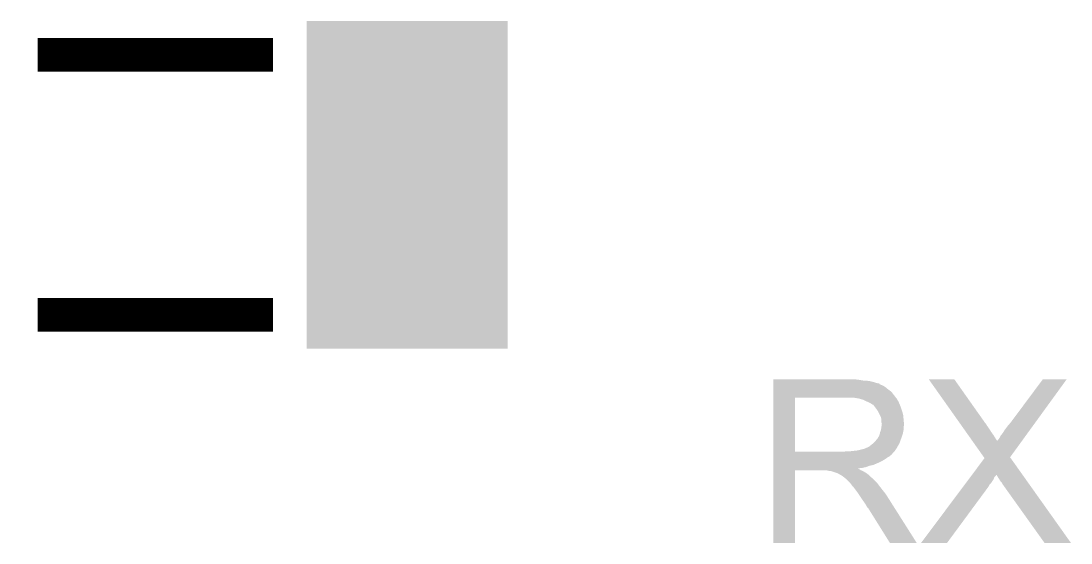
# Model space of a CAD drawing. Extents: x -4.2 to 27.1, y -3.9 to 55.1.
# Drawn here: x 14.18 to 20.44, y 29.59 to 32.7 of the extents above; entities that cross this region are included whole.
import ezdxf

# ---------------------------------------------------------------- set-up
doc = ezdxf.new("R2010")
doc.units = 0
doc.layers.get('0').update_dxf_attribs({"linetype": 'CONTINUOUS'})
doc.layers.add('MCP2517FD_CLICK_GTO', color=14, linetype='CONTINUOUS')
doc.layers.add('MCP2517FD_CLICK_GTS', color=12, linetype='CONTINUOUS')

# ---------------------------------------------------------------- blocks, each defined once
blk = doc.blocks.new('RECTANGLE_93')
blk.add_solid([(0.59944, 0.97536), (0.59944, -0.97536), (-0.59944, 0.97536), (-0.59944, -0.97536)])

msp = doc.modelspace()

# ---------------------------------------------------------------- linework, layer by layer
at = {"layer": 'MCP2517FD_CLICK_GTO', "const_width": 0.20066}
for points in [[(14.28496, 32.4993), (15.68704, 32.4993)], [(14.28496, 30.9499), (15.68704, 30.9499)]]:
    msp.add_lwpolyline(points, dxfattribs=at)
at = {"layer": 'MCP2517FD_CLICK_GTO'}
for points in [[(18.66902, 30.56382), (18.669022, 30.56636), (19.17446, 30.56382), (19.14652, 30.56636)], [(18.66902, 30.55874), (18.66902, 30.56382), (19.204938, 30.55874), (19.17446, 30.56382)], [(18.66902, 30.5562), (18.66902, 30.55874), (19.2405, 30.5562), (19.204938, 30.55874)], [(18.66902, 30.54858), (18.66902, 30.5562), (19.270978, 30.54858), (19.2405, 30.5562)], [(18.66902, 30.5435), (18.66902, 30.54858), (19.286222, 30.5435), (19.270978, 30.54858)], [(19.596148, 30.566352), (19.596142, 30.56636), (19.748504, 30.566352), (19.596142, 30.56636)], [(19.774184, 30.314898), (19.596148, 30.566352), (19.926302, 30.314898), (19.748504, 30.566352)], [(20.08378, 30.307278), (20.276802, 30.566324), (20.230774, 30.307278), (20.419034, 30.566324)], [(20.276802, 30.566324), (20.27683, 30.56636), (20.419034, 30.566324), (20.27683, 30.56636)], [(18.669018, 30.46984), (18.66902, 30.490158), (19.39036, 30.46984), (19.375122, 30.490158)], [(18.66902, 30.54096), (18.66902, 30.5435), (19.298922, 30.54096), (19.286222, 30.5435)], [(18.66902, 30.540938), (18.66902, 30.54096), (19.30146, 30.540938), (19.298922, 30.54096)], [(18.66902, 30.538414), (18.66902, 30.540938), (19.301474, 30.538414), (19.30146, 30.540938)], [(18.66902, 30.53334), (18.66902, 30.538414), (19.31162, 30.53334), (19.301474, 30.538414)], [(18.66902, 30.528258), (18.66902, 30.53334), (19.324322, 30.528258), (19.31162, 30.53334)], [(18.66902, 30.5181), (18.66902, 30.528258), (19.33956, 30.5181), (19.324322, 30.528258)], [(18.66902, 30.5054), (18.66902, 30.5181), (19.3548, 30.5054), (19.33956, 30.5181)], [(18.66902, 30.490158), (18.66902, 30.5054), (19.375122, 30.490158), (19.3548, 30.5054)], [(18.669012, 30.134582), (18.669018, 30.45712), (18.79854, 30.134582), (18.798542, 30.45712)], [(18.669018, 30.45714), (18.669018, 30.46984), (19.400238, 30.45714), (19.39036, 30.46984)], [(18.669018, 30.45712), (18.669018, 30.45714), (18.798542, 30.45712), (19.10588, 30.45714)], [(19.177002, 30.45206), (19.143982, 30.45714), (19.404188, 30.45206), (19.400238, 30.45714)], [(19.195642, 30.446976), (19.177002, 30.45206), (19.40814, 30.446976), (19.404188, 30.45206)], [(19.20494, 30.44444), (19.195642, 30.446976), (19.408144, 30.44444), (19.40814, 30.446976)], [(19.204952, 30.444434), (19.20494, 30.44444), (19.408144, 30.444434), (19.408144, 30.44444)], [(19.22526, 30.43428), (19.204952, 30.444434), (19.41576, 30.43428), (19.408144, 30.444434)], [(19.24304, 30.42666), (19.22526, 30.43428), (19.418808, 30.42666), (19.41576, 30.43428)], [(19.25151, 30.42158), (19.24304, 30.42666), (19.42084, 30.42158), (19.418808, 30.42666)], [(19.25574, 30.419042), (19.25151, 30.42158), (19.421928, 30.419042), (19.42084, 30.42158)], [(19.263364, 30.41396), (19.25574, 30.419042), (19.424106, 30.41396), (19.421928, 30.419042)], [(19.265904, 30.413952), (19.263364, 30.41396), (19.42411, 30.413952), (19.424106, 30.41396)], [(19.27352, 30.4038), (19.265904, 30.413952), (19.42846, 30.4038), (19.42411, 30.413952)], [(19.28114, 30.39364), (19.27352, 30.4038), (19.431848, 30.39364), (19.42846, 30.4038)], [(19.290212, 30.38094), (19.28114, 30.39364), (19.43608, 30.38094), (19.431848, 30.39364)], [(19.29384, 30.375858), (19.290212, 30.38094), (19.437606, 30.375858), (19.43608, 30.38094)], [(19.304, 30.355538), (19.29384, 30.375858), (19.4437, 30.355538), (19.437606, 30.375858)], [(19.31162, 30.340296), (19.304, 30.355538), (19.445226, 30.340296), (19.4437, 30.355538)], [(19.313072, 30.33014), (19.31162, 30.340296), (19.44624, 30.33014), (19.445226, 30.340296)], [(19.31416, 30.322518), (19.313072, 30.33014), (19.446876, 30.322518), (19.44624, 30.33014)], [(19.314162, 30.309818), (19.31416, 30.322518), (19.447934, 30.309818), (19.446876, 30.322518)], [(19.3167, 30.302196), (19.314162, 30.309818), (19.44857, 30.302196), (19.447934, 30.309818)], [(19.315246, 30.289496), (19.3167, 30.29966), (19.448778, 30.289496), (19.448778, 30.29966)], [(19.3167, 30.299662), (19.3167, 30.302196), (19.44878, 30.299662), (19.44857, 30.302196)], [(19.3167, 30.29966), (19.3167, 30.299662), (19.448778, 30.29966), (19.44878, 30.299662)], [(19.775984, 30.312356), (19.774184, 30.314898), (19.928842, 30.312356), (19.926302, 30.314898)], [(19.779578, 30.30728), (19.775984, 30.312356), (19.931382, 30.30728), (19.928842, 30.312356)], [(19.783176, 30.302198), (19.779578, 30.30728), (19.936462, 30.302198), (19.931382, 30.30728)], [(19.792166, 30.2895), (19.783176, 30.302198), (19.944078, 30.2895), (19.936462, 30.302198)], [(20.066, 30.28696), (20.08378, 30.307278), (20.216008, 30.28696), (20.230774, 30.307278)], [(19.298918, 30.225998), (19.303998, 30.238698), (19.436538, 30.225998), (19.441156, 30.238698)], [(19.303998, 30.2387), (19.30654, 30.251398), (19.441158, 30.2387), (19.443698, 30.251398)], [(19.303998, 30.238698), (19.303998, 30.2387), (19.441156, 30.238698), (19.441158, 30.2387)], [(19.30654, 30.251398), (19.311618, 30.264098), (19.443698, 30.251398), (19.44624, 30.264098)], [(19.311618, 30.264098), (19.31452, 30.284416), (19.44624, 30.264098), (19.44624, 30.284416)], [(19.31452, 30.284416), (19.315246, 30.289496), (19.44624, 30.284416), (19.448778, 30.289496)], [(19.804754, 30.27172), (19.792166, 30.2895), (19.95678, 30.27172), (19.944078, 30.2895)], [(19.81914, 30.251402), (19.804754, 30.27172), (19.96948, 30.251402), (19.95678, 30.27172)], [(19.83173, 30.23362), (19.81914, 30.251402), (19.98218, 30.23362), (19.96948, 30.251402)], [(20.02536, 30.231078), (20.03806, 30.246322), (20.175398, 30.231078), (20.186476, 30.246322)], [(20.03806, 30.246322), (20.05076, 30.266638), (20.186476, 30.246322), (20.20124, 30.266638)], [(20.05076, 30.266638), (20.066, 30.28696), (20.20124, 30.266638), (20.216008, 30.28696)], [(19.240498, 30.165038), (19.262722, 30.182818), (19.410468, 30.165038), (19.42084, 30.182818)], [(19.262722, 30.182818), (19.265898, 30.185358), (19.42084, 30.182818), (19.421762, 30.185358)], [(19.265898, 30.185358), (19.2786, 30.19806), (19.421762, 30.185358), (19.42638, 30.19806)], [(19.2786, 30.19806), (19.288758, 30.210758), (19.42638, 30.19806), (19.430998, 30.210758)], [(19.288758, 30.210758), (19.291298, 30.2133), (19.430998, 30.210758), (19.431922, 30.2133)], [(19.291298, 30.2133), (19.29384, 30.218378), (19.431922, 30.2133), (19.433768, 30.218378)], [(19.29384, 30.218378), (19.298918, 30.225998), (19.433768, 30.218378), (19.436538, 30.225998)], [(19.846118, 30.2133), (19.83173, 30.23362), (19.99488, 30.2133), (19.98218, 30.23362)], [(19.856856, 30.198132), (19.846118, 30.2133), (20.00504, 30.198132), (19.99488, 30.2133)], [(19.925256, 30.101526), (19.856856, 30.198132), (20.081248, 30.101526), (20.151454, 30.198132)], [(20.00504, 30.198132), (20.005046, 30.200606), (20.151454, 30.198132), (20.153252, 30.200606)], [(20.005046, 30.200606), (20.01012, 30.205682), (20.153252, 30.200606), (20.156942, 30.205682)], [(20.01012, 30.205682), (20.01774, 30.215842), (20.156942, 30.205682), (20.164324, 30.215842)], [(20.01774, 30.215842), (20.02536, 30.231078), (20.164324, 30.215842), (20.175398, 30.231078)], [(18.66901, 30.12186), (18.669012, 30.124394), (19.380178, 30.12186), (19.3802, 30.124394)], [(18.66901, 30.121846), (18.66901, 30.12186), (19.377654, 30.121846), (19.380178, 30.12186)], [(18.66901, 30.11678), (18.66901, 30.121846), (19.375116, 30.11678), (19.377654, 30.121846)], [(18.66901, 30.111698), (18.66901, 30.11678), (19.367498, 30.111698), (19.375116, 30.11678)], [(18.66901, 30.106618), (18.66901, 30.111698), (19.362416, 30.106618), (19.367498, 30.111698)], [(18.669012, 30.13456), (18.669012, 30.134582), (19.088098, 30.13456), (18.79854, 30.134582)], [(18.669012, 30.124394), (18.669012, 30.13456), (19.3802, 30.124394), (19.39036, 30.13456)], [(19.088098, 30.13456), (19.105864, 30.137098), (19.39036, 30.13456), (19.392898, 30.137098)], [(19.105864, 30.137098), (19.10588, 30.1371), (19.392898, 30.137098), (19.392898, 30.1371)], [(19.126198, 30.1371), (19.171918, 30.14218), (19.392898, 30.1371), (19.396286, 30.14218)], [(19.171918, 30.14218), (19.212558, 30.15234), (19.396286, 30.14218), (19.403062, 30.15234)], [(19.215096, 30.15234), (19.222716, 30.157418), (19.403062, 30.15234), (19.406024, 30.157418)], [(19.222716, 30.157418), (19.230338, 30.15996), (19.406024, 30.157418), (19.407506, 30.15996)], [(19.230338, 30.15996), (19.240498, 30.165038), (19.407506, 30.15996), (19.410468, 30.165038)], [(18.66901, 30.101538), (18.66901, 30.106618), (19.35226, 30.101538), (19.362416, 30.106618)], [(18.66901, 30.093918), (18.66901, 30.101538), (19.342098, 30.093918), (19.35226, 30.101538)], [(18.66901, 30.07868), (18.66901, 30.093918), (19.3167, 30.07868), (19.342098, 30.093918)], [(18.66901, 30.07106), (18.66901, 30.07868), (19.30146, 30.07106), (19.3167, 30.07868)], [(18.66901, 30.05582), (18.66901, 30.07106), (19.265898, 30.05582), (19.30146, 30.07106)], [(18.66901, 30.050738), (18.66901, 30.05582), (19.243038, 30.050738), (19.265898, 30.05582)], [(18.66901, 30.04312), (18.66901, 30.050738), (19.222718, 30.04312), (19.243038, 30.050738)], [(19.854638, 29.99738), (19.928832, 30.096474), (20.155334, 29.99738), (20.084842, 30.096474)], [(19.928832, 30.096474), (19.925256, 30.101526), (20.084842, 30.096474), (20.081248, 30.101526)], [(18.669, 29.591022), (18.669008, 30.022778), (18.798518, 29.591022), (18.79854, 30.022778)], [(18.669008, 30.032958), (18.66901, 30.035466), (19.177004, 30.032958), (19.174492, 30.035466)], [(18.669008, 30.030418), (18.669008, 30.032958), (19.182082, 30.030418), (19.177004, 30.032958)], [(18.669008, 30.02534), (18.669008, 30.030418), (19.1897, 30.02534), (19.182082, 30.030418)], [(18.669008, 30.0228), (18.669008, 30.02534), (19.196052, 30.0228), (19.1897, 30.02534)], [(18.669008, 30.022778), (18.669008, 30.0228), (18.79854, 30.022778), (18.991578, 30.0228)], [(18.66901, 30.03804), (18.66901, 30.04312), (19.199858, 30.03804), (19.222718, 30.04312)], [(18.66901, 30.035466), (18.66901, 30.03804), (19.174492, 30.035466), (19.199858, 30.03804)], [(19.001738, 30.02026), (18.991578, 30.0228), (19.202402, 30.02026), (19.196052, 30.0228)], [(19.016974, 30.017726), (19.014434, 30.02026), (19.206626, 30.017726), (19.202402, 30.02026)], [(19.019516, 30.01772), (19.016974, 30.017726), (19.206636, 30.01772), (19.206626, 30.017726)], [(19.049998, 30.00756), (19.019516, 30.01772), (19.223568, 30.00756), (19.206636, 30.01772)], [(19.055078, 30.00502), (19.049998, 30.00756), (19.2278, 30.00502), (19.223568, 30.00756)], [(19.060158, 30.00248), (19.055078, 30.00502), (19.230976, 30.00248), (19.2278, 30.00502)], [(19.067778, 29.997402), (19.060158, 30.00248), (19.237324, 29.997402), (19.230976, 30.00248)], [(19.072856, 29.994862), (19.067778, 29.997402), (19.240498, 29.994862), (19.237324, 29.997402)], [(19.075394, 29.99486), (19.072856, 29.994862), (19.2405, 29.99486), (19.240498, 29.994862)], [(19.07794, 29.992322), (19.075394, 29.99486), (19.243038, 29.992322), (19.2405, 29.99486)], [(19.0881, 29.9847), (19.07794, 29.992322), (19.25066, 29.9847), (19.243038, 29.992322)], [(19.091276, 29.98216), (19.0881, 29.9847), (19.2532, 29.98216), (19.25066, 29.9847)], [(19.84324, 29.982156), (19.848948, 29.98978), (19.98726, 29.982156), (19.994878, 29.98978)], [(19.848948, 29.98978), (19.852748, 29.994856), (19.994878, 29.98978), (19.997418, 29.994856)], [(19.852748, 29.994856), (19.854638, 29.99738), (19.997418, 29.994856), (19.99994, 29.99738)], [(20.02536, 29.956762), (19.99994, 29.99738), (20.184228, 29.956762), (20.155334, 29.99738)], [(19.097628, 29.977078), (19.091276, 29.98216), (19.260822, 29.977078), (19.2532, 29.98216)], [(19.100798, 29.974542), (19.097628, 29.977078), (19.263358, 29.974542), (19.260822, 29.977078)], [(19.123662, 29.951678), (19.100798, 29.974542), (19.28622, 29.951678), (19.263358, 29.974542)], [(19.131278, 29.94406), (19.123662, 29.951678), (19.291936, 29.94406), (19.28622, 29.951678)], [(19.138898, 29.9339), (19.131278, 29.94406), (19.299556, 29.9339), (19.291936, 29.94406)], [(19.14017, 29.93136), (19.138898, 29.9339), (19.30146, 29.93136), (19.299556, 29.9339)], [(19.141434, 29.928834), (19.14017, 29.93136), (19.303426, 29.928834), (19.30146, 29.93136)], [(19.14397, 29.92882), (19.141434, 29.928834), (19.303436, 29.92882), (19.303426, 29.928834)], [(19.159216, 29.9085), (19.14397, 29.92882), (19.31924, 29.9085), (19.303436, 29.92882)], [(19.550406, 29.591036), (19.803306, 29.92882), (19.705336, 29.591036), (19.954238, 29.92882)], [(19.803306, 29.92882), (19.81091, 29.938976), (19.954238, 29.92882), (19.959318, 29.938976)], [(19.81091, 29.938976), (19.816618, 29.946598), (19.959318, 29.938976), (19.966938, 29.946598)], [(19.816618, 29.946598), (19.833732, 29.969458), (19.966938, 29.946598), (19.982178, 29.969458)], [(19.833732, 29.969458), (19.84324, 29.982156), (19.982178, 29.969458), (19.98726, 29.982156)], [(20.032978, 29.94914), (20.02536, 29.956762), (20.18965, 29.94914), (20.184228, 29.956762)], [(20.03806, 29.938982), (20.032978, 29.94914), (20.196878, 29.938982), (20.18965, 29.94914)], [(20.286976, 29.591008), (20.03806, 29.938982), (20.444414, 29.591008), (20.196878, 29.938982)], [(19.17446, 29.88818), (19.159216, 29.9085), (19.335496, 29.88818), (19.31924, 29.9085)], [(19.177848, 29.883098), (19.17446, 29.88818), (19.33956, 29.883098), (19.335496, 29.88818)], [(19.196474, 29.85516), (19.177848, 29.883098), (19.35734, 29.85516), (19.33956, 29.883098)], [(19.20494, 29.84246), (19.196474, 29.85516), (19.365398, 29.84246), (19.35734, 29.85516)], [(19.21764, 29.824682), (19.20494, 29.84246), (19.376678, 29.824682), (19.365398, 29.84246)], [(19.2278, 29.806898), (19.21764, 29.824682), (19.387962, 29.806898), (19.376678, 29.824682)], [(19.230338, 29.801826), (19.2278, 29.806898), (19.39118, 29.801826), (19.387962, 29.806898)], [(19.235414, 29.799282), (19.230338, 29.801826), (19.392794, 29.799282), (19.39118, 29.801826)], [(19.237962, 29.7942), (19.235414, 29.799282), (19.396018, 29.7942), (19.392794, 29.799282)], [(19.364958, 29.59101), (19.237962, 29.7942), (19.524934, 29.59101), (19.396018, 29.7942)], [(18.798518, 29.591), (18.669, 29.591022), (18.798518, 29.591), (18.798518, 29.591022)], [(19.52494, 29.591), (19.524934, 29.59101), (19.52494, 29.591), (19.364958, 29.59101)], [(19.70531, 29.591), (19.550406, 29.591036), (19.70531, 29.591), (19.705336, 29.591036)], [(20.444418, 29.591), (20.444414, 29.591008), (20.444418, 29.591), (20.286976, 29.591008)]]:
    msp.add_solid(points, dxfattribs=at)

# ---------------------------------------------------------------- block references
at = {"layer": 'MCP2517FD_CLICK_GTS'}
msp.add_blockref('RECTANGLE_93', (16.48714, 31.7246), dxfattribs=at)

doc.saveas('drawing.dxf')
